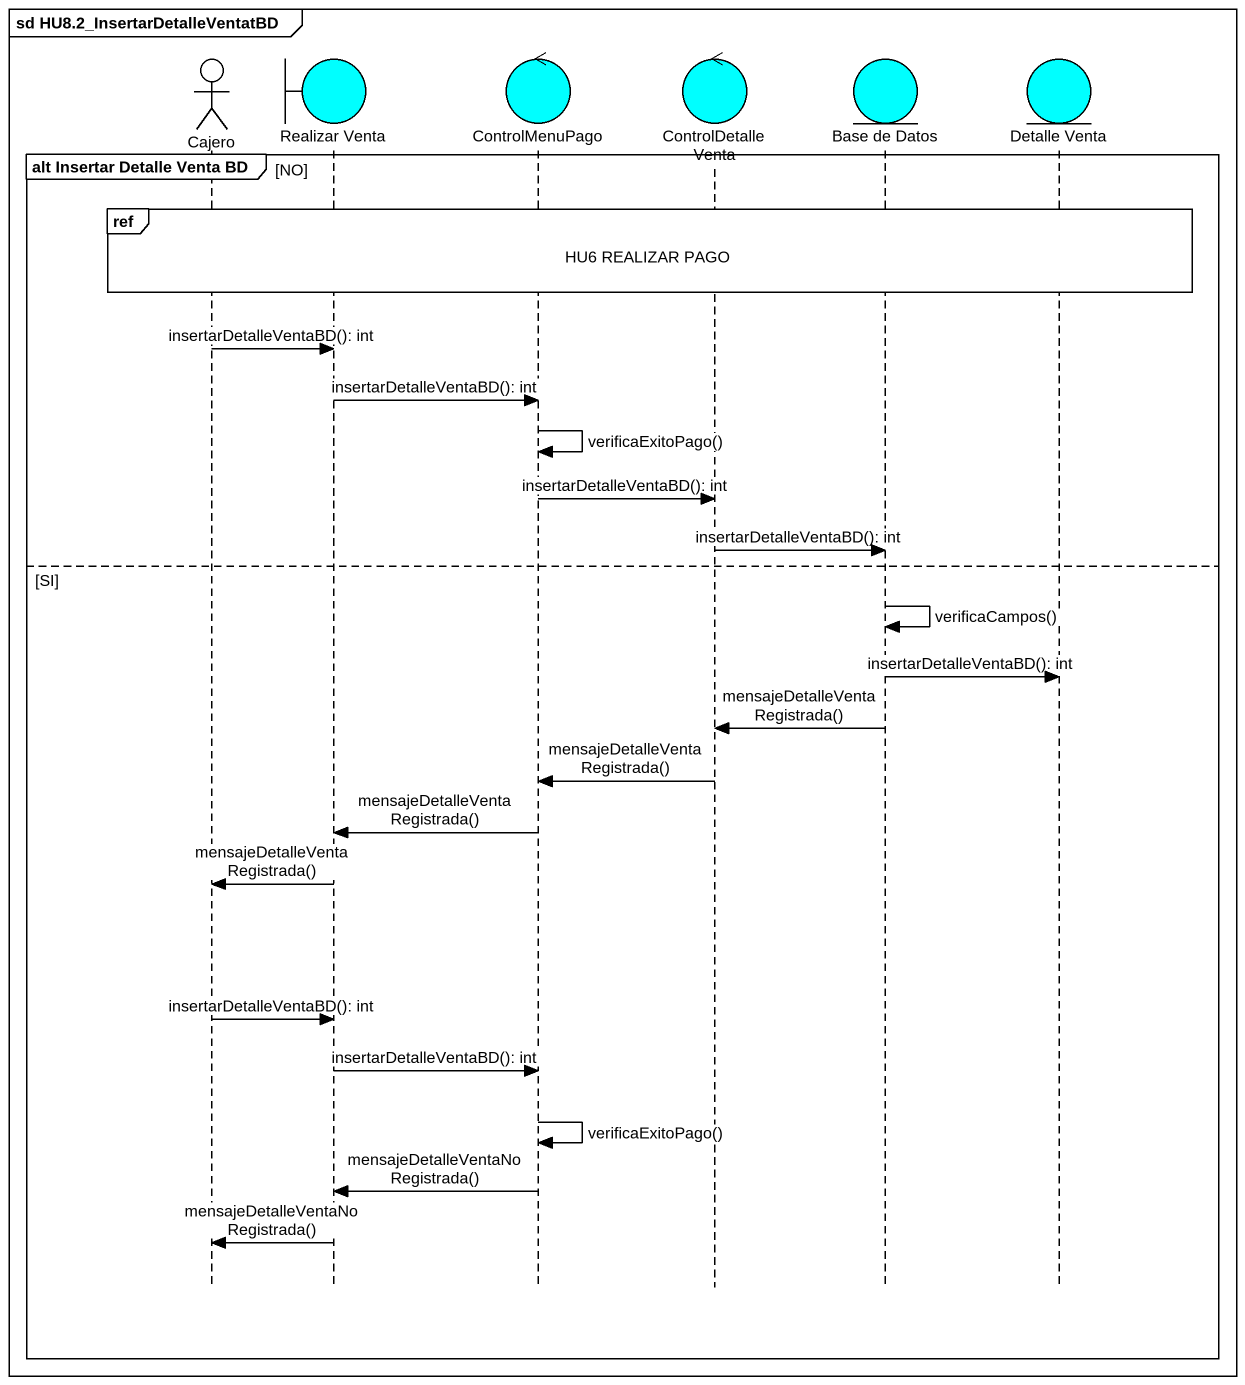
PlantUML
@startuml
mainframe sd HU8.2_InsertarDetalleVentatBD
hide footbox
actor Cajero #FFFFFF
boundary "Realizar Venta" as Realizar_Venta #00FFFF
control ControlMenuPago #00FFFF
control ControlDetalleVenta #00FFFF
entity "Base de Datos" as Base_de_Datos #00FFFF
entity "Detalle Venta" as Detalle_Venta #00FFFF

group alt Insertar Detalle Venta BD [NO]
  ref over Cajero, Realizar_Venta, ControlMenuPago, ControlDetalleVenta, Base_de_Datos, Detalle_Venta : HU6 REALIZAR PAGO
  Cajero -> Realizar_Venta : insertarDetalleVentaBD(): int
  Realizar_Venta -> ControlMenuPago : insertarDetalleVentaBD(): int
  ControlMenuPago -> ControlMenuPago : verificaExitoPago()
  ControlMenuPago -> ControlDetalleVenta : insertarDetalleVentaBD(): int
  ControlDetalleVenta -> Base_de_Datos : insertarDetalleVentaBD(): int
else SI
  Base_de_Datos -> Base_de_Datos : verificaCampos()
  Base_de_Datos -> Detalle_Venta : insertarDetalleVentaBD(): int
  Base_de_Datos -> ControlDetalleVenta : mensajeDetalleVentaRegistrada()
  ControlDetalleVenta -> ControlMenuPago : mensajeDetalleVentaRegistrada()
  ControlMenuPago -> Realizar_Venta : mensajeDetalleVentaRegistrada()
  Realizar_Venta -> Cajero : mensajeDetalleVentaRegistrada()
  Cajero -> Realizar_Venta : insertarDetalleVentaBD(): int
  Realizar_Venta -> ControlMenuPago : insertarDetalleVentaBD(): int
  ControlMenuPago -> ControlMenuPago : verificaExitoPago()
  ControlMenuPago -> Realizar_Venta : mensajeDetalleVentaNoRegistrada()
  Realizar_Venta -> Cajero : mensajeDetalleVentaNoRegistrada()
end
@enduml
